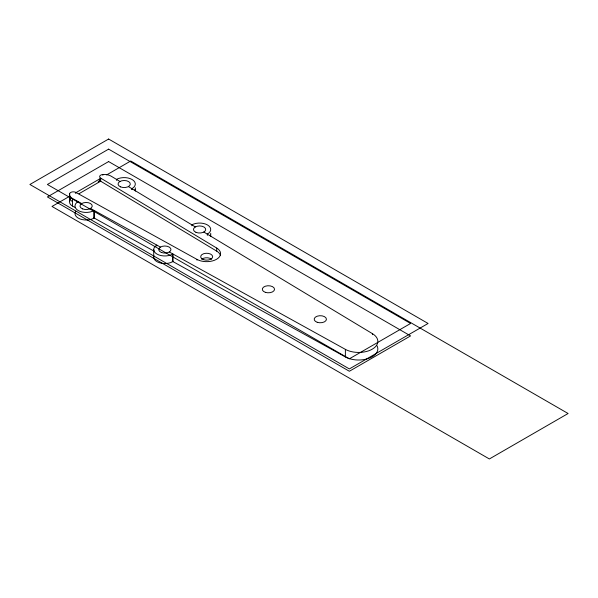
<?xml version="1.0" encoding="UTF-8"?>
<svg xmlns="http://www.w3.org/2000/svg" width="598" height="598" viewBox="0 0 598 598"><rect width="100%" height="100%" fill="white"/><g stroke="black" fill="none" stroke-linecap="round" stroke-linejoin="round"><path stroke-width="0.9" d="M153.723 257.2L153.723 249.62M210.728 236.3L210.728 233.272M69.674 196.249L52.004 206.452L489.373 458.965L568.1 413.51L130.73 160.997L106.631 174.915M75.303 193.005L100.202 178.623A3.708 2.145 0 0 0 100.681 181.201L216.723 251.145A13.918 8.036 0 0 1 220.326 255.167M78.988 193.722L100.681 181.201L100.681 178.122A3.708 2.145 0 0 1 99.859 175.932A3.708 2.145 0 0 1 102.849 174.519A9.688 5.591 0 0 1 111.176 176.186L119.951 181.478M69.645 201.264L69.645 193.685A3.708 2.145 0 0 1 72.104 191.958A3.708 2.145 0 0 1 75.886 192.436L197.041 259.427A13.918 8.036 0 0 0 216.506 259.308A13.918 8.036 0 0 0 216.723 248.065L100.681 178.122M69.645 193.685A9.688 5.591 0 0 0 72.537 198.491L81.702 203.559M90.545 208.448L160.428 247.094M169.279 251.982L345.382 349.367A19.181 11.07 0 0 0 372.21 349.202A19.181 11.07 0 0 0 372.502 333.714L203.828 232.039M69.787 200.808A9.688 5.591 0 0 0 72.537 206.071L74.914 207.386M93.482 217.65L154.374 251.317M172.217 261.184L345.382 356.946A19.181 11.07 0 0 0 368.674 358.389A19.181 11.07 0 0 0 377.017 345.749M128.421 186.583L195.359 226.934M372.502 333.714L372.502 334.656M345.382 349.367L345.382 356.946M216.723 248.065L216.723 251.145M207.469 234.977L207.469 234.027A11.13 6.429 0 0 0 207.551 224.99A11.13 6.429 0 0 0 191.891 224.841L191.891 225.79M207.297 234.124L207.297 235.074M197.041 259.427L197.041 260.197M172.897 253.986L172.897 261.565M156.811 246.04L156.811 245.09A11.13 6.429 0 0 0 157.065 254.135A11.13 6.429 0 0 0 172.725 254.083L172.725 261.662A11.13 6.429 0 0 1 159.629 262.791A11.13 6.429 0 0 1 153.918 255.899M135.32 187.817L135.32 190.844M132.061 189.521L132.061 188.572A11.13 6.429 0 0 0 132.143 179.535A11.13 6.429 0 0 0 116.483 179.385L116.483 180.334M131.889 188.669L131.889 189.618M102.849 174.519L102.849 175.289M94.163 210.451L94.163 218.023M78.084 202.505L78.084 201.556A11.13 6.429 0 0 0 78.338 210.601A11.13 6.429 0 0 0 93.998 210.548L93.998 218.128A11.13 6.429 0 0 1 79.945 218.928A11.13 6.429 0 0 1 75.826 211.131M75.886 192.436L75.886 193.206M72.537 198.491L72.537 206.071M134.797 189.656A11.13 6.429 0 0 1 135.26 190.941M210.204 235.111A11.13 6.429 0 0 1 210.668 236.397M201.728 259.24A6.002 3.461 0 0 1 211.61 259.24M72.537 201.578A9.688 5.591 0 0 1 69.645 196.764A3.708 2.145 0 0 1 69.824 196.353M70.272 198.955A5.95 3.438 -60 0 1 69.645 196.764M98.177 182.128A3.708 2.145 60 0 1 100.681 181.201M108.619 139.035L29.9 184.483L349.359 368.921L428.078 323.473L108.619 139.035M108.619 149.134L47.392 184.483L349.359 358.822L410.587 323.473L108.619 149.134M108.619 161.572L47.392 196.921L349.359 371.261L410.587 335.912L108.619 161.572M203.671 259.704A6.002 3.461 0 0 0 212.671 256.706A6.002 3.461 0 0 0 203.671 253.709A6.002 3.461 0 0 0 203.671 259.704M265.348 292.332A6.122 3.536 0 0 0 274.534 289.275A6.122 3.536 0 0 0 265.348 286.21A6.122 3.536 0 0 0 265.348 292.332M317.246 322.3A6.122 3.536 0 0 0 326.433 319.235A6.122 3.536 0 0 0 317.246 316.178A6.122 3.536 0 0 0 317.246 322.3M161.333 252.431A6.122 3.536 0 0 0 170.953 249.852A6.122 3.536 0 0 0 162.275 246.331A6.122 3.536 0 0 0 161.333 252.431M82.599 208.896A6.122 3.536 0 0 0 92.219 206.317A6.122 3.536 0 0 0 83.548 202.797A6.122 3.536 0 0 0 82.599 208.896M196.002 232.345A6.122 3.536 0 0 0 205.682 229.849A6.122 3.536 0 0 0 197.093 226.253A6.122 3.536 0 0 0 196.002 232.345M120.594 186.89A6.122 3.536 0 0 0 130.274 184.393A6.122 3.536 0 0 0 121.686 180.798A6.122 3.536 0 0 0 120.594 186.89"/></g></svg>
